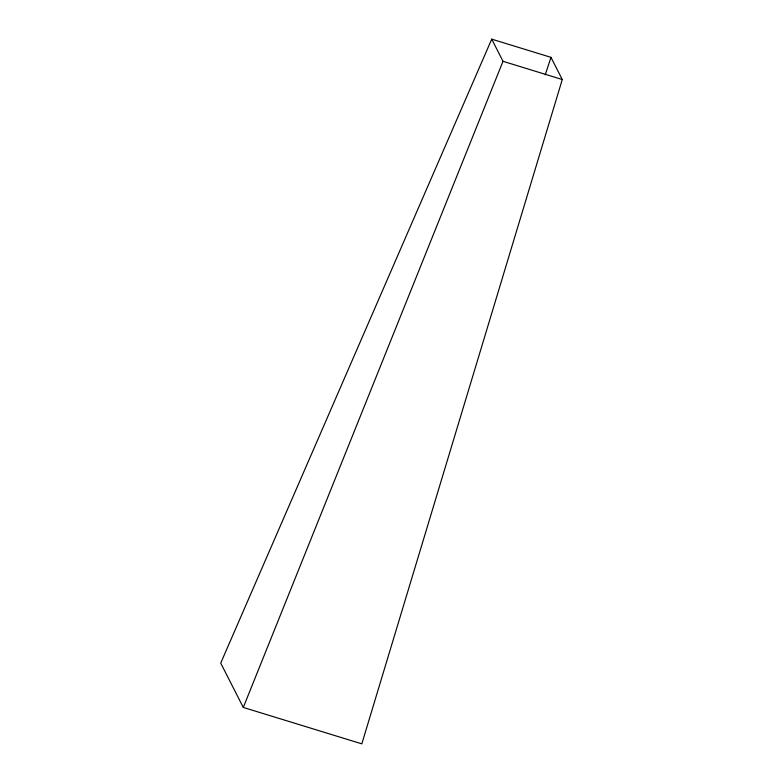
<?xml version="1.0" encoding="UTF-8"?>
<svg xmlns="http://www.w3.org/2000/svg" width="783" height="783" viewBox="0 0 783 783"><rect width="100%" height="100%" fill="white"/><g stroke="black" fill="none" stroke-linecap="round" stroke-linejoin="round"><path stroke-width="1.17" d="M562.272 79.523L361.824 743.85L243.288 707.431L220.728 663.113L491.724 39.15L550.987 57.355L562.272 79.523L503.009 61.309L491.724 39.15M545.252 74.777L550.987 57.355M243.288 707.431L503.009 61.309"/></g></svg>
